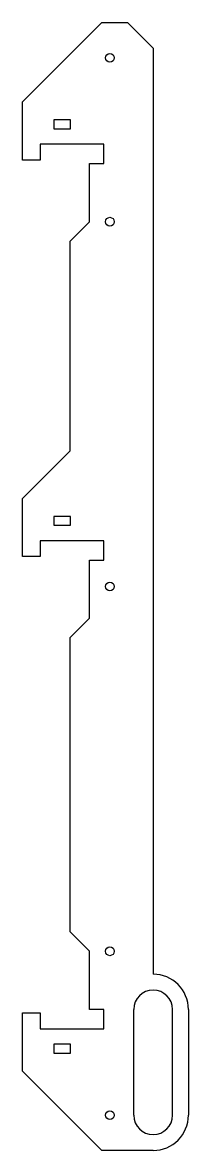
# Model space of a CAD drawing. Extents: x 0 to 94, y 0 to 640.
import ezdxf

# ---------------------------------------------------------------- set-up
doc = ezdxf.new("R2010")
doc.units = 0
doc.layers.add('Shape2DView', color=7, linetype='CONTINUOUS')

msp = doc.modelspace()

# ---------------------------------------------------------------- linework, layer by layer
at = {"layer": 'Shape2DView'}
for p, q in [((0, 595), (45, 640)), ((45, 640), (59.5, 640)), ((59.5, 640), (74, 625.5)), ((74, 625.5), (74, 100)), ((0, 562), (0, 595)), ((17.75, 584.75), (17.75, 579.75)), ((27.25, 584.75), (17.75, 584.75)), ((27.25, 579.75), (27.25, 584.75)), ((17.75, 579.75), (27.25, 579.75)), ((10, 571), (10, 562)), ((46, 571), (10, 571)), ((46, 560), (46, 571)), ((10, 562), (0, 562)), ((38, 560), (46, 560)), ((38, 527), (38, 560)), ((27, 516), (38, 527)), ((27, 397), (27, 516)), ((0, 370), (27, 397)), ((0, 337), (0, 370)), ((17.75, 359.75), (17.75, 354.75)), ((27.25, 359.75), (17.75, 359.75)), ((27.25, 354.75), (27.25, 359.75)), ((17.75, 354.75), (27.25, 354.75)), ((46, 346), (10, 346)), ((10, 346), (10, 337)), ((46, 335), (46, 346)), ((10, 337), (0, 337)), ((38, 302), (38, 335)), ((38, 335), (46, 335)), ((27, 291), (38, 302)), ((27, 124), (27, 291)), ((38, 113), (27, 124)), ((38, 80), (38, 113)), ((0, 45), (0, 78)), ((0, 78), (10, 78)), ((10, 78), (10, 69)), ((46, 80), (38, 80)), ((46, 69), (46, 80)), ((63, 20), (63, 80)), ((85, 20), (85, 80)), ((94, 80), (94, 20)), ((10, 69), (46, 69)), ((17.75, 60.25), (17.75, 55.25)), ((27.25, 60.25), (17.75, 60.25)), ((27.25, 55.25), (27.25, 60.25)), ((17.75, 55.25), (27.25, 55.25)), ((45, 0), (0, 45)), ((74, 0), (45, 0))]:
    msp.add_line(p, q, dxfattribs=at)
for centre in [(49.5, 620), (49.5, 527), (49.5, 320), (49.5, 113), (49.5, 20)]:
    msp.add_circle(centre, 2.48, dxfattribs=at)
for centre, radius, start, end in [((74, 80), 20, 0, 90), ((74, 80), 11, 0, -180), ((74, 20), 11, -180, 0), ((74, 20), 20, -90, 0)]:
    msp.add_arc(centre, radius, start, end, dxfattribs=at)

doc.saveas('drawing.dxf')
